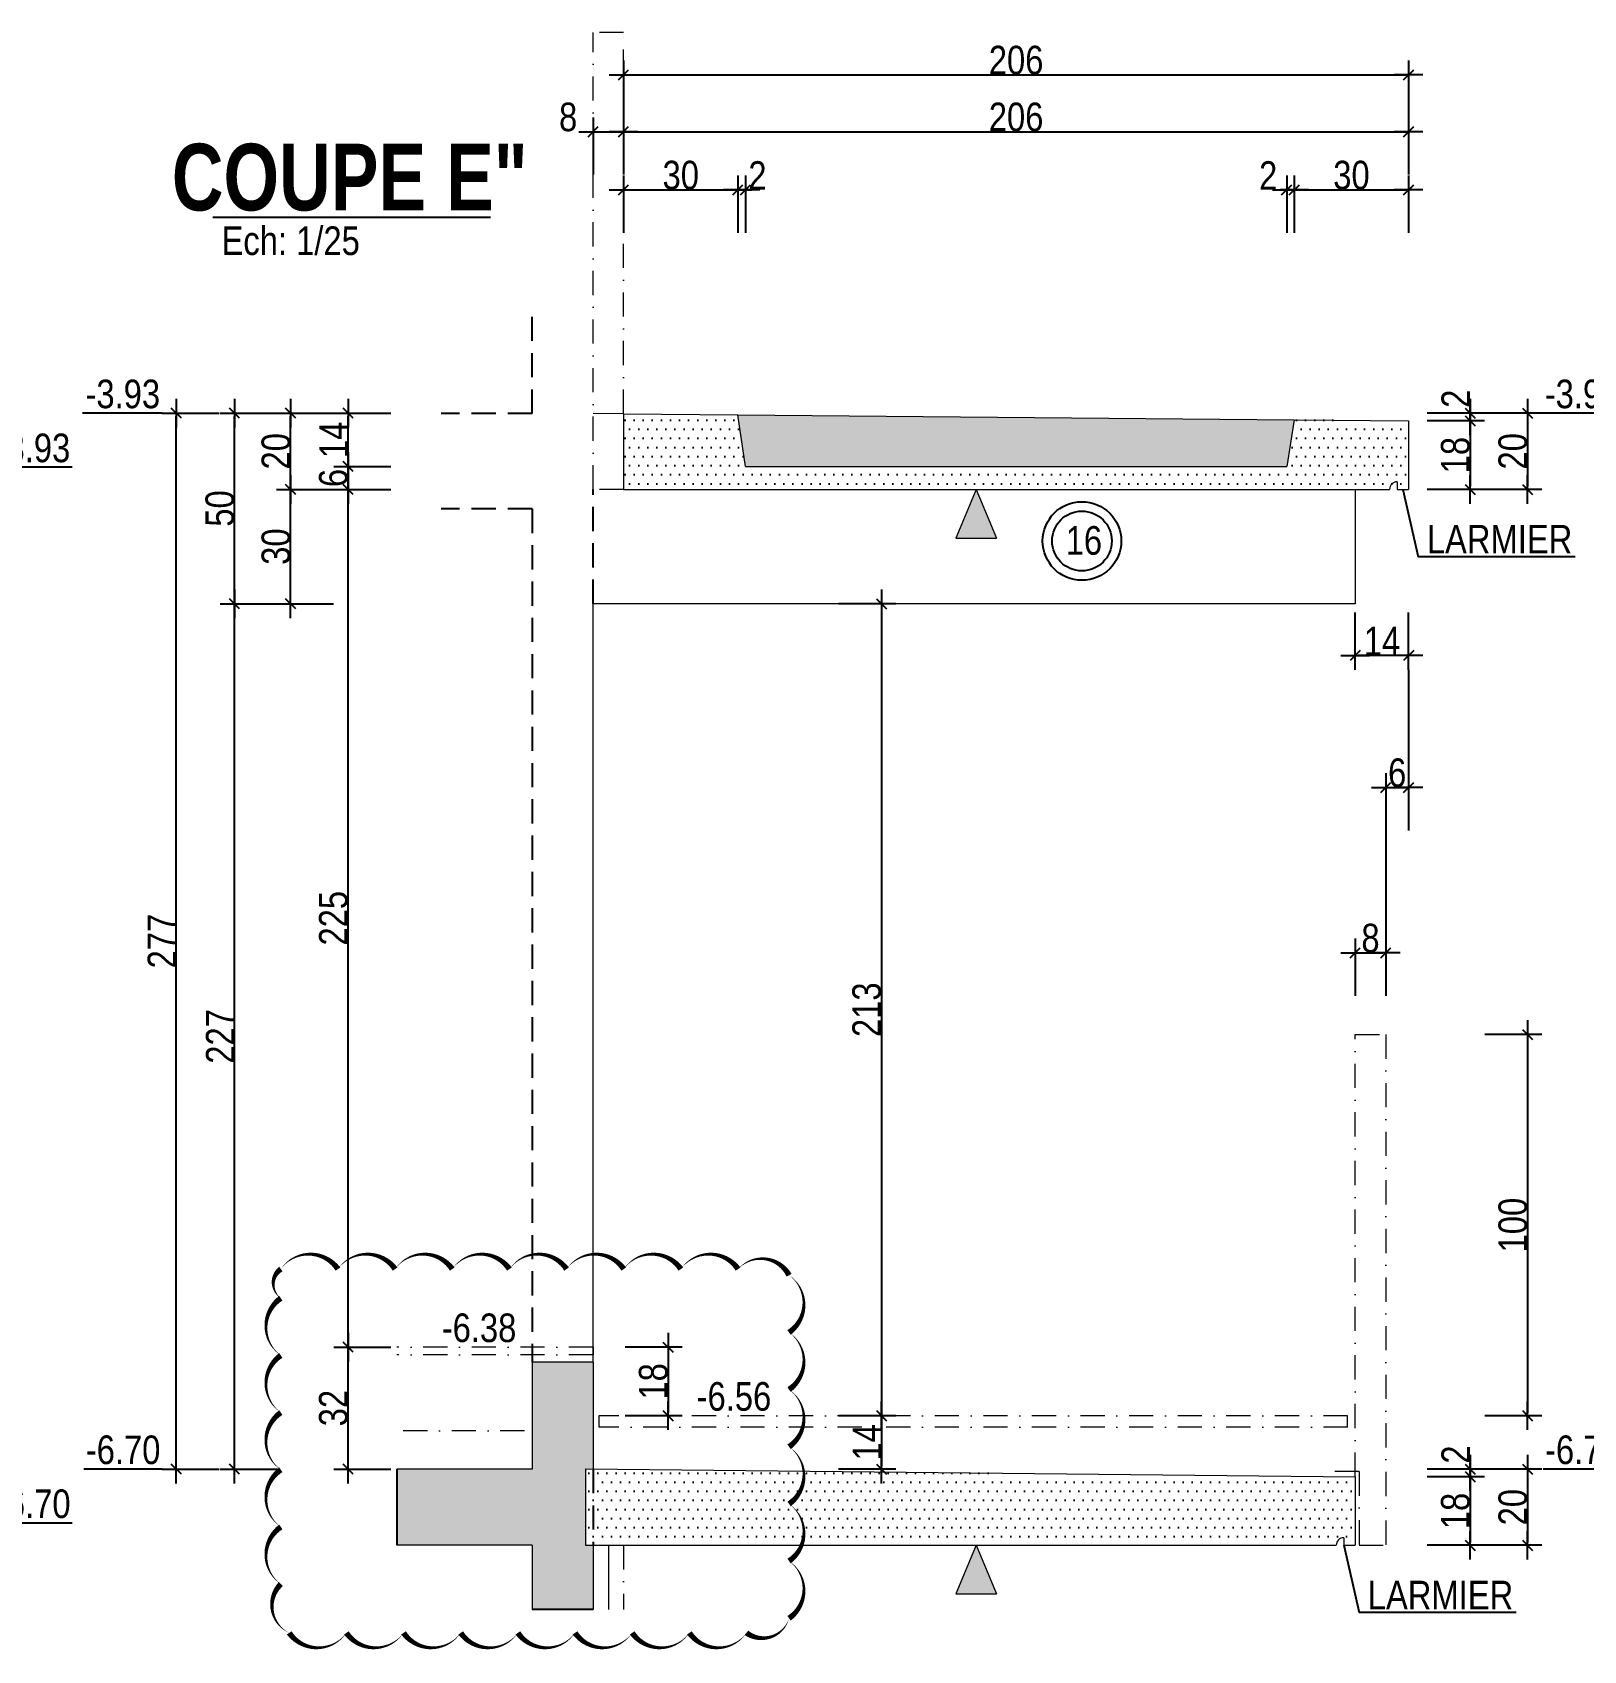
# Model space of a CAD drawing. Header units: millimetres. Extents: x 0 to 26138, y -32652 to 0.
# Drawn here: x 24436 to 25250, y -30249 to -29400 of the extents above; entities that cross this region are included whole.
import ezdxf
from ezdxf.enums import TextEntityAlignment as Align

# ---------------------------------------------------------------- set-up
doc = ezdxf.new("R2010")
doc.units = ezdxf.units.MM
doc.linetypes.add('CACHEX2', pattern=[19.05, 12.7, -6.35])
doc.linetypes.add('TIRETPTX2', pattern=[50.8, 25.4, -12.7, 0, -12.7])
for name, color, linetype in [('01_cote_gen', 4, 'Continuous'), ('01_linteaux', 2, 'Continuous'), ('01_murs_sup', 2, 'CACHEX2'), ('01_poch_BN', 9, 'Continuous'), ('01_poch_murs', 253, 'Continuous'), ('01_texte', 230, 'Continuous'), ('AA_COTES', 2, 'Continuous')]:
    doc.layers.add(name, color=color, linetype=linetype)
doc.layers.add('01_murs_coup', color=5, linetype='Continuous', lineweight=60)
doc.layers.add('01_tram_axes', color=2, linetype='TIRETPTX2', lineweight=9)
doc.styles.add('ARIAL NA', font='ARIALN.TTF')
doc.styles.add('impact', font='impact.ttf')
doc.styles.add('STYLE2', font='ARIALN.TTF')
doc.linetypes.add('ISOLATION', pattern='A,0.00254,-2.54,[134,ltypeshp.shx,S=2.54,R=0,X=-2.54,Y=0],-5.08,[134,ltypeshp.shx,S=2.54,R=180,X=2.54,Y=0],-2.54', length=10.16254)
doc.dimstyles.new('JB25', dxfattribs={"dimscale": 0.1, "dimtxt": 150, "dimasz": 15, "dimexe": 0.1, "dimexo": 0.1, "dimgap": 0.09, "dimtad": 1, "dimdec": 1, "dimlfac": 0.5, "dimdsep": 46, "dimtxsty": 'STYLE2', "dimblk1": 'BOND_G', "dimblk2": 'BOND_D', "dimsah": 1, "dimcen": 1.5, "dimdle": 0.01, "dimse1": 1, "dimse2": 1, "dimclrd": 4, "dimclre": 2, "dimclrt": 6, "dimazin": 2, "dimtfac": 2.333333, "dimtdec": 1, "dimtix": 1, "dimtmove": 2, "dimatfit": 3, "dimldrblk": 'BOND_G', "dimfxl": 1, "dimtolj": 1, "dimtzin": 0, "dimarcsym": 0})
pattern_1 = [(0, (86.7033, 0), (2.38125, 4.7625), [0, -4.7625])]

# ---------------------------------------------------------------- blocks, each defined once
blk = doc.blocks.new('BOND_G')
at = {"layer": 'AA_COTES', "color": 0}
for p, q in [((0, -5), (0, 15)), ((5, 0), (-5, 0)), ((1.77, 1.77), (-1.77, -1.77))]:
    blk.add_line(p, q, dxfattribs=at)
blk = doc.blocks.new('BOND_D')
at = {"layer": 'AA_COTES', "color": 0}
for p, q in [((5, 0), (-5, 0)), ((-1.77, -1.77), (1.77, 1.77)), ((0, 5), (0, -15))]:
    blk.add_line(p, q, dxfattribs=at)
blk = doc.blocks.new('*D3804')
at = {"layer": '01_cote_gen', "color": 4, "lineweight": -2, "transparency": 16777216}
blk.add_line((25190.42, -30159.55), (25190.42, -30192.55), dxfattribs=at)
at = {"layer": 'Defpoints', "color": 0, "transparency": 16777216}
for p in [(25075.34, -30158.05), (25075.34, -30194.05), (25190.42, -30194.05)]:
    blk.add_point(p, dxfattribs=at)
at = {"layer": '01_cote_gen', "color": 4, "lineweight": -2, "transparency": 16777216, "xscale": 1.5, "yscale": 1.5, "zscale": 1.5}
for name, p, rotation in [('BOND_G', (25190.42, -30158.05), 90), ('BOND_D', (25190.42, -30194.05), 270)]:
    blk.add_blockref(name, p, dxfattribs=dict(at, rotation=rotation))
at = {"layer": '01_cote_gen', "color": 6, "lineweight": 0, "transparency": 16777216, "insert": (25182.75, -30176.05), "char_height": 15, "attachment_point": 5, "rotation": 90, "style": 'STYLE2'}
blk.add_mtext('\\A1;18', dxfattribs=at)
blk = doc.blocks.new('*D3805')
at = {"layer": '01_cote_gen', "color": 4, "lineweight": -2, "transparency": 16777216}
blk.add_line((24747.66, -29422.55), (25156.66, -29422.55), dxfattribs=at)
at = {"layer": 'Defpoints', "color": 0, "transparency": 16777216}
for p in [(25158.16, -29422.55), (25158.16, -29434.18), (24746.16, -29497.43)]:
    blk.add_point(p, dxfattribs=at)
at = {"layer": '01_cote_gen', "color": 4, "lineweight": -2, "transparency": 16777216, "xscale": 1.5, "yscale": 1.5, "zscale": 1.5, "rotation": 180}
blk.add_blockref('BOND_G', (24746.16, -29422.55), dxfattribs=at)
at = {"layer": '01_cote_gen', "color": 4, "lineweight": -2, "transparency": 16777216, "xscale": 1.5, "yscale": 1.5, "zscale": 1.5}
blk.add_blockref('BOND_D', (25158.16, -29422.55), dxfattribs=at)
at = {"layer": '01_cote_gen', "color": 6, "lineweight": 0, "transparency": 16777216, "insert": (24952.16, -29414.88), "char_height": 15, "attachment_point": 5, "style": 'STYLE2'}
blk.add_mtext('\\A1;206', dxfattribs=at)
blk = doc.blocks.new('*D3806')
at = {"layer": '01_cote_gen', "color": 4, "lineweight": -2, "transparency": 16777216}
blk.add_line((25190.42, -30155.55), (25190.42, -30156.55), dxfattribs=at)
at = {"layer": 'Defpoints', "color": 0, "transparency": 16777216}
for p in [(24671.34, -30154.05), (25075.34, -30158.05), (25190.42, -30158.05)]:
    blk.add_point(p, dxfattribs=at)
at = {"layer": '01_cote_gen', "color": 4, "lineweight": -2, "transparency": 16777216, "xscale": 1.5, "yscale": 1.5, "zscale": 1.5}
for name, p, rotation in [('BOND_G', (25190.42, -30154.05), 90), ('BOND_D', (25190.42, -30158.05), 270)]:
    blk.add_blockref(name, p, dxfattribs=dict(at, rotation=rotation))
at = {"layer": '01_cote_gen', "color": 6, "lineweight": 0, "transparency": 16777216, "insert": (25182.88, -30146.44), "char_height": 15, "attachment_point": 5, "rotation": 90, "style": 'STYLE2'}
blk.add_mtext('\\A1;2', dxfattribs=at)
blk = doc.blocks.new('*D3807')
at = {"layer": '01_cote_gen', "color": 4, "lineweight": -2, "transparency": 16777216}
blk.add_line((25220.58, -30155.55), (25220.58, -30192.55), dxfattribs=at)
at = {"layer": 'Defpoints', "color": 0, "transparency": 16777216}
for p in [(25197.92, -30154.05), (25197.92, -30194.05), (25220.58, -30194.05)]:
    blk.add_point(p, dxfattribs=at)
at = {"layer": '01_cote_gen', "color": 4, "lineweight": -2, "transparency": 16777216, "xscale": 1.5, "yscale": 1.5, "zscale": 1.5}
for name, p, rotation in [('BOND_G', (25220.58, -30154.05), 90), ('BOND_D', (25220.58, -30194.05), 270)]:
    blk.add_blockref(name, p, dxfattribs=dict(at, rotation=rotation))
at = {"layer": '01_cote_gen', "color": 6, "lineweight": 0, "transparency": 16777216, "insert": (25212.91, -30174.05), "char_height": 15, "attachment_point": 5, "rotation": 90, "style": 'STYLE2'}
blk.add_mtext('\\A1;20', dxfattribs=at)
blk = doc.blocks.new('*D3808')
at = {"layer": '01_cote_gen', "color": 4, "lineweight": -2, "ltscale": 2, "transparency": 16777216}
blk.add_line((24747.66, -29452.36), (25156.66, -29452.36), dxfattribs=at)
at = {"layer": 'Defpoints', "color": 0, "ltscale": 2, "transparency": 16777216}
for p in [(25158.16, -29452.36), (25158.16, -29474.86), (24746.16, -29852.31)]:
    blk.add_point(p, dxfattribs=at)
at = {"layer": '01_cote_gen', "color": 4, "lineweight": -2, "ltscale": 2, "transparency": 16777216, "xscale": 1.5, "yscale": 1.5, "zscale": 1.5, "rotation": 180}
blk.add_blockref('BOND_G', (24746.16, -29452.36), dxfattribs=at)
at = {"layer": '01_cote_gen', "color": 4, "lineweight": -2, "ltscale": 2, "transparency": 16777216, "xscale": 1.5, "yscale": 1.5, "zscale": 1.5}
blk.add_blockref('BOND_D', (25158.16, -29452.36), dxfattribs=at)
at = {"layer": '01_cote_gen', "color": 6, "lineweight": 0, "ltscale": 2, "transparency": 16777216, "insert": (24952.16, -29444.7), "char_height": 15, "attachment_point": 5, "style": 'STYLE2'}
blk.add_mtext('\\A1;206', dxfattribs=at)
blk = doc.blocks.new('*D3809')
at = {"layer": '01_cote_gen', "color": 4, "lineweight": -2, "ltscale": 2, "transparency": 16777216}
blk.add_line((24731.66, -29452.36), (24744.66, -29452.36), dxfattribs=at)
at = {"layer": 'Defpoints', "color": 0, "ltscale": 2, "transparency": 16777216}
for p in [(24730.16, -29445.05), (24746.16, -29452.36), (24746.16, -29459.86)]:
    blk.add_point(p, dxfattribs=at)
at = {"layer": '01_cote_gen', "color": 4, "lineweight": -2, "ltscale": 2, "transparency": 16777216, "xscale": 1.5, "yscale": 1.5, "zscale": 1.5, "rotation": 180}
blk.add_blockref('BOND_G', (24730.16, -29452.36), dxfattribs=at)
at = {"layer": '01_cote_gen', "color": 4, "lineweight": -2, "ltscale": 2, "transparency": 16777216, "xscale": 1.5, "yscale": 1.5, "zscale": 1.5}
blk.add_blockref('BOND_D', (24746.16, -29452.36), dxfattribs=at)
at = {"layer": '01_cote_gen', "color": 6, "lineweight": 0, "ltscale": 2, "transparency": 16777216, "insert": (24717.05, -29444.7), "char_height": 15, "attachment_point": 5, "style": 'STYLE2'}
blk.add_mtext('\\A1;8', dxfattribs=at)
blk = doc.blocks.new('*D3810')
at = {"layer": '01_cote_gen', "color": 4, "lineweight": -2, "ltscale": 2, "transparency": 16777216}
blk.add_line((24747.66, -29482.89), (24804.66, -29482.89), dxfattribs=at)
at = {"layer": 'Defpoints', "color": 0, "ltscale": 2, "transparency": 16777216}
for p in [(24806.16, -29482.89), (24746.16, -29505.39), (24806.16, -29505.39)]:
    blk.add_point(p, dxfattribs=at)
at = {"layer": '01_cote_gen', "color": 4, "lineweight": -2, "ltscale": 2, "transparency": 16777216, "xscale": 1.5, "yscale": 1.5, "zscale": 1.5, "rotation": 180}
blk.add_blockref('BOND_G', (24746.16, -29482.89), dxfattribs=at)
at = {"layer": '01_cote_gen', "color": 4, "lineweight": -2, "ltscale": 2, "transparency": 16777216, "xscale": 1.5, "yscale": 1.5, "zscale": 1.5}
blk.add_blockref('BOND_D', (24806.16, -29482.89), dxfattribs=at)
at = {"layer": '01_cote_gen', "color": 6, "lineweight": 0, "ltscale": 2, "transparency": 16777216, "insert": (24776.16, -29475.22), "char_height": 15, "attachment_point": 5, "style": 'STYLE2'}
blk.add_mtext('\\A1;30', dxfattribs=at)
blk = doc.blocks.new('*D3811')
at = {"layer": '01_cote_gen', "color": 4, "lineweight": -2, "ltscale": 2, "transparency": 16777216}
blk.add_line((24807.66, -29482.89), (24808.66, -29482.89), dxfattribs=at)
at = {"layer": 'Defpoints', "color": 0, "ltscale": 2, "transparency": 16777216}
for p in [(24810.16, -29482.89), (24806.16, -29505.39), (24810.16, -29505.39)]:
    blk.add_point(p, dxfattribs=at)
at = {"layer": '01_cote_gen', "color": 4, "lineweight": -2, "ltscale": 2, "transparency": 16777216, "xscale": 1.5, "yscale": 1.5, "zscale": 1.5, "rotation": 180}
blk.add_blockref('BOND_G', (24806.16, -29482.89), dxfattribs=at)
at = {"layer": '01_cote_gen', "color": 4, "lineweight": -2, "ltscale": 2, "transparency": 16777216, "xscale": 1.5, "yscale": 1.5, "zscale": 1.5}
blk.add_blockref('BOND_D', (24810.16, -29482.89), dxfattribs=at)
at = {"layer": '01_cote_gen', "color": 6, "lineweight": 0, "ltscale": 2, "transparency": 16777216, "insert": (24816.4, -29475.35), "char_height": 15, "attachment_point": 5, "style": 'STYLE2'}
blk.add_mtext('\\A1;2', dxfattribs=at)
blk = doc.blocks.new('*D3812')
at = {"layer": '01_cote_gen', "color": 4, "lineweight": -2, "ltscale": 2, "transparency": 16777216}
blk.add_line((25095.66, -29482.89), (25096.66, -29482.89), dxfattribs=at)
at = {"layer": 'Defpoints', "color": 0, "ltscale": 2, "transparency": 16777216}
for p in [(25098.16, -29482.89), (25098.16, -29505.02), (25094.16, -29529.61)]:
    blk.add_point(p, dxfattribs=at)
at = {"layer": '01_cote_gen', "color": 4, "lineweight": -2, "ltscale": 2, "transparency": 16777216, "xscale": 1.5, "yscale": 1.5, "zscale": 1.5, "rotation": 180}
blk.add_blockref('BOND_G', (25094.16, -29482.89), dxfattribs=at)
at = {"layer": '01_cote_gen', "color": 4, "lineweight": -2, "ltscale": 2, "transparency": 16777216, "xscale": 1.5, "yscale": 1.5, "zscale": 1.5}
blk.add_blockref('BOND_D', (25098.16, -29482.89), dxfattribs=at)
at = {"layer": '01_cote_gen', "color": 6, "lineweight": 0, "ltscale": 2, "transparency": 16777216, "insert": (25084.44, -29475.35), "char_height": 15, "attachment_point": 5, "style": 'STYLE2'}
blk.add_mtext('\\A1;2', dxfattribs=at)
blk = doc.blocks.new('*D3813')
at = {"layer": '01_cote_gen', "color": 4, "lineweight": -2, "ltscale": 2, "transparency": 16777216}
blk.add_line((25099.66, -29482.89), (25156.66, -29482.89), dxfattribs=at)
at = {"layer": 'Defpoints', "color": 0, "ltscale": 2, "transparency": 16777216}
for p in [(25158.16, -29482.89), (25098.16, -29490.39), (25158.16, -29505.61)]:
    blk.add_point(p, dxfattribs=at)
at = {"layer": '01_cote_gen', "color": 4, "lineweight": -2, "ltscale": 2, "transparency": 16777216, "xscale": 1.5, "yscale": 1.5, "zscale": 1.5, "rotation": 180}
blk.add_blockref('BOND_G', (25098.16, -29482.89), dxfattribs=at)
at = {"layer": '01_cote_gen', "color": 4, "lineweight": -2, "ltscale": 2, "transparency": 16777216, "xscale": 1.5, "yscale": 1.5, "zscale": 1.5}
blk.add_blockref('BOND_D', (25158.16, -29482.89), dxfattribs=at)
at = {"layer": '01_cote_gen', "color": 6, "lineweight": 0, "ltscale": 2, "transparency": 16777216, "insert": (25128.16, -29475.22), "char_height": 15, "attachment_point": 5, "style": 'STYLE2'}
blk.add_mtext('\\A1;30', dxfattribs=at)
blk = doc.blocks.new('*D3814')
at = {"layer": '01_cote_gen', "color": 4, "lineweight": -2, "ltscale": 2, "transparency": 16777216}
blk.add_line((24571.42, -29698.55), (24571.42, -29641.55), dxfattribs=at)
at = {"layer": 'Defpoints', "color": 0, "ltscale": 2, "transparency": 16777216}
for p in [(24571.42, -29640.05), (24609.62, -29640.05), (24615.3, -29700.05)]:
    blk.add_point(p, dxfattribs=at)
at = {"layer": '01_cote_gen', "color": 4, "lineweight": -2, "ltscale": 2, "transparency": 16777216, "xscale": 1.5, "yscale": 1.5, "zscale": 1.5}
for name, p, rotation in [('BOND_D', (24571.42, -29640.05), 90), ('BOND_G', (24571.42, -29700.05), 270)]:
    blk.add_blockref(name, p, dxfattribs=dict(at, rotation=rotation))
at = {"layer": '01_cote_gen', "color": 6, "lineweight": 0, "ltscale": 2, "transparency": 16777216, "insert": (24563.75, -29670.05), "char_height": 15, "attachment_point": 5, "rotation": 90, "style": 'STYLE2'}
blk.add_mtext('\\A1;30', dxfattribs=at)
blk = doc.blocks.new('*D3815')
at = {"layer": '01_cote_gen', "color": 4, "lineweight": -2, "ltscale": 2, "transparency": 16777216}
blk.add_line((24571.42, -29638.55), (24571.42, -29601.55), dxfattribs=at)
at = {"layer": 'Defpoints', "color": 0, "ltscale": 2, "transparency": 16777216}
for p in [(24571.42, -29600.05), (24604.46, -29600.05), (24604.46, -29640.05)]:
    blk.add_point(p, dxfattribs=at)
at = {"layer": '01_cote_gen', "color": 4, "lineweight": -2, "ltscale": 2, "transparency": 16777216, "xscale": 1.5, "yscale": 1.5, "zscale": 1.5}
for name, p, rotation in [('BOND_D', (24571.42, -29600.05), 90), ('BOND_G', (24571.42, -29640.05), 270)]:
    blk.add_blockref(name, p, dxfattribs=dict(at, rotation=rotation))
at = {"layer": '01_cote_gen', "color": 6, "lineweight": 0, "ltscale": 2, "transparency": 16777216, "insert": (24563.75, -29620.05), "char_height": 15, "attachment_point": 5, "rotation": 90, "style": 'STYLE2'}
blk.add_mtext('\\A1;20', dxfattribs=at)
blk = doc.blocks.new('*D3816')
at = {"layer": '01_cote_gen', "color": 4, "lineweight": -2, "ltscale": 2, "transparency": 16777216}
blk.add_line((24541.99, -29698.55), (24541.99, -29601.55), dxfattribs=at)
at = {"layer": 'Defpoints', "color": 0, "ltscale": 2, "transparency": 16777216}
for p in [(24541.99, -29600.05), (24593.92, -29600.05), (24593.92, -29700.05)]:
    blk.add_point(p, dxfattribs=at)
at = {"layer": '01_cote_gen', "color": 4, "lineweight": -2, "ltscale": 2, "transparency": 16777216, "xscale": 1.5, "yscale": 1.5, "zscale": 1.5}
for name, p, rotation in [('BOND_D', (24541.99, -29600.05), 90), ('BOND_G', (24541.99, -29700.05), 270)]:
    blk.add_blockref(name, p, dxfattribs=dict(at, rotation=rotation))
at = {"layer": '01_cote_gen', "color": 6, "lineweight": 0, "ltscale": 2, "transparency": 16777216, "insert": (24534.32, -29650.05), "char_height": 15, "attachment_point": 5, "rotation": 90, "style": 'STYLE2'}
blk.add_mtext('\\A1;50', dxfattribs=at)
blk = doc.blocks.new('*D3794')
at = {"layer": '01_cote_gen', "color": 4, "lineweight": -2, "ltscale": 2, "transparency": 16777216}
blk.add_line((24601.56, -29638.55), (24601.56, -29629.55), dxfattribs=at)
at = {"layer": 'Defpoints', "color": 0, "ltscale": 2, "transparency": 16777216}
for p in [(24601.56, -29628.05), (24829.34, -29628.05), (24829.34, -29640.05)]:
    blk.add_point(p, dxfattribs=at)
at = {"layer": '01_cote_gen', "color": 4, "lineweight": -2, "ltscale": 2, "transparency": 16777216, "xscale": 1.5, "yscale": 1.5, "zscale": 1.5}
for name, p, rotation in [('BOND_D', (24601.56, -29628.05), 90), ('BOND_G', (24601.56, -29640.05), 270)]:
    blk.add_blockref(name, p, dxfattribs=dict(at, rotation=rotation))
at = {"layer": '01_cote_gen', "color": 6, "lineweight": 0, "ltscale": 2, "transparency": 16777216, "insert": (24593.89, -29634.05), "char_height": 15, "attachment_point": 5, "rotation": 90, "style": 'STYLE2'}
blk.add_mtext('\\A1;6', dxfattribs=at)
blk = doc.blocks.new('*D3795')
at = {"layer": '01_cote_gen', "color": 4, "lineweight": -2, "ltscale": 2, "transparency": 16777216}
blk.add_line((24601.56, -29626.55), (24601.56, -29601.55), dxfattribs=at)
at = {"layer": 'Defpoints', "color": 0, "ltscale": 2, "transparency": 16777216}
for p in [(24593.92, -29600.05), (24601.56, -29600.05), (24624.06, -29628.05)]:
    blk.add_point(p, dxfattribs=at)
at = {"layer": '01_cote_gen', "color": 4, "lineweight": -2, "ltscale": 2, "transparency": 16777216, "xscale": 1.5, "yscale": 1.5, "zscale": 1.5}
for name, p, rotation in [('BOND_D', (24601.56, -29600.05), 90), ('BOND_G', (24601.56, -29628.05), 270)]:
    blk.add_blockref(name, p, dxfattribs=dict(at, rotation=rotation))
at = {"layer": '01_cote_gen', "color": 6, "lineweight": 0, "ltscale": 2, "transparency": 16777216, "insert": (24594.02, -29614.05), "char_height": 15, "attachment_point": 5, "rotation": 90, "style": 'STYLE2'}
blk.add_mtext('\\A1;14', dxfattribs=at)
blk = doc.blocks.new('*D3796')
at = {"layer": '01_cote_gen', "color": 4, "lineweight": -2, "ltscale": 2, "transparency": 16777216}
blk.add_line((25131.66, -29883.19), (25144.66, -29883.19), dxfattribs=at)
at = {"layer": 'Defpoints', "color": 0, "ltscale": 2, "transparency": 16777216}
for p in [(25146.16, -29883.19), (25130.16, -29957.46), (25146.16, -29957.46)]:
    blk.add_point(p, dxfattribs=at)
at = {"layer": '01_cote_gen', "color": 4, "lineweight": -2, "ltscale": 2, "transparency": 16777216, "xscale": 1.5, "yscale": 1.5, "zscale": 1.5, "rotation": 180}
blk.add_blockref('BOND_G', (25130.16, -29883.19), dxfattribs=at)
at = {"layer": '01_cote_gen', "color": 4, "lineweight": -2, "ltscale": 2, "transparency": 16777216, "xscale": 1.5, "yscale": 1.5, "zscale": 1.5}
blk.add_blockref('BOND_D', (25146.16, -29883.19), dxfattribs=at)
at = {"layer": '01_cote_gen', "color": 6, "lineweight": 0, "ltscale": 2, "transparency": 16777216, "insert": (25138.16, -29875.53), "char_height": 15, "attachment_point": 5, "style": 'STYLE2'}
blk.add_mtext('\\A1;8', dxfattribs=at)
blk = doc.blocks.new('*D3817')
at = {"layer": '01_cote_gen', "color": 4, "lineweight": -2, "ltscale": 2, "transparency": 16777216}
blk.add_line((25156.66, -29727.17), (25131.66, -29727.17), dxfattribs=at)
at = {"layer": 'Defpoints', "color": 0, "ltscale": 2, "transparency": 16777216}
for p in [(25158.16, -29640.05), (25130.16, -29670.05), (25130.16, -29727.17)]:
    blk.add_point(p, dxfattribs=at)
at = {"layer": '01_cote_gen', "color": 4, "lineweight": -2, "ltscale": 2, "transparency": 16777216, "xscale": 1.5, "yscale": 1.5, "zscale": 1.5, "rotation": 180}
blk.add_blockref('BOND_D', (25130.16, -29727.17), dxfattribs=at)
at = {"layer": '01_cote_gen', "color": 4, "lineweight": -2, "ltscale": 2, "transparency": 16777216, "xscale": 1.5, "yscale": 1.5, "zscale": 1.5}
blk.add_blockref('BOND_G', (25158.16, -29727.17), dxfattribs=at)
at = {"layer": '01_cote_gen', "color": 6, "lineweight": 0, "ltscale": 2, "transparency": 16777216, "insert": (25144.16, -29719.63), "char_height": 15, "attachment_point": 5, "style": 'STYLE2'}
blk.add_mtext('\\A1;14', dxfattribs=at)
blk = doc.blocks.new('*D3797')
at = {"layer": '01_cote_gen', "color": 4, "lineweight": -2, "ltscale": 2, "transparency": 16777216}
blk.add_line((25220.58, -29927.55), (25220.58, -30124.55), dxfattribs=at)
at = {"layer": 'Defpoints', "color": 0, "ltscale": 2, "transparency": 16777216}
for p in [(25107.34, -29926.05), (25087.34, -30126.05), (25220.58, -30126.05)]:
    blk.add_point(p, dxfattribs=at)
at = {"layer": '01_cote_gen', "color": 4, "lineweight": -2, "ltscale": 2, "transparency": 16777216, "xscale": 1.5, "yscale": 1.5, "zscale": 1.5}
for name, p, rotation in [('BOND_G', (25220.58, -29926.05), 90), ('BOND_D', (25220.58, -30126.05), 270)]:
    blk.add_blockref(name, p, dxfattribs=dict(at, rotation=rotation))
at = {"layer": '01_cote_gen', "color": 6, "lineweight": 0, "ltscale": 2, "transparency": 16777216, "insert": (25212.91, -30026.05), "char_height": 15, "attachment_point": 5, "rotation": 90, "style": 'STYLE2'}
blk.add_mtext('\\A1;100', dxfattribs=at)
blk = doc.blocks.new('*D3798')
at = {"layer": '01_cote_gen', "color": 4, "lineweight": -2, "ltscale": 2, "transparency": 16777216}
blk.add_line((25147.66, -29796.45), (25156.66, -29796.45), dxfattribs=at)
at = {"layer": 'Defpoints', "color": 0, "ltscale": 2, "transparency": 16777216}
for p in [(25158.16, -29734.67), (25158.16, -29796.45), (25146.16, -29875.69)]:
    blk.add_point(p, dxfattribs=at)
at = {"layer": '01_cote_gen', "color": 4, "lineweight": -2, "ltscale": 2, "transparency": 16777216, "xscale": 1.5, "yscale": 1.5, "zscale": 1.5, "rotation": 180}
blk.add_blockref('BOND_G', (25146.16, -29796.45), dxfattribs=at)
at = {"layer": '01_cote_gen', "color": 4, "lineweight": -2, "ltscale": 2, "transparency": 16777216, "xscale": 1.5, "yscale": 1.5, "zscale": 1.5}
blk.add_blockref('BOND_D', (25158.16, -29796.45), dxfattribs=at)
at = {"layer": '01_cote_gen', "color": 6, "lineweight": 0, "ltscale": 2, "transparency": 16777216, "insert": (25152.16, -29788.78), "char_height": 15, "attachment_point": 5, "style": 'STYLE2'}
blk.add_mtext('\\A1;6', dxfattribs=at)
blk = doc.blocks.new('*D3799')
at = {"layer": '01_cote_gen', "color": 4, "lineweight": -2, "transparency": 16777216}
blk.add_line((25190.42, -29605.55), (25190.42, -29638.55), dxfattribs=at)
at = {"layer": 'Defpoints', "color": 0, "transparency": 16777216}
for p in [(25075.34, -29604.05), (25075.34, -29640.05), (25190.42, -29640.05)]:
    blk.add_point(p, dxfattribs=at)
at = {"layer": '01_cote_gen', "color": 4, "lineweight": -2, "transparency": 16777216, "xscale": 1.5, "yscale": 1.5, "zscale": 1.5}
for name, p, rotation in [('BOND_G', (25190.42, -29604.05), 90), ('BOND_D', (25190.42, -29640.05), 270)]:
    blk.add_blockref(name, p, dxfattribs=dict(at, rotation=rotation))
at = {"layer": '01_cote_gen', "color": 6, "lineweight": 0, "transparency": 16777216, "insert": (25182.75, -29622.05), "char_height": 15, "attachment_point": 5, "rotation": 90, "style": 'STYLE2'}
blk.add_mtext('\\A1;18', dxfattribs=at)
blk = doc.blocks.new('*D3800')
at = {"layer": '01_cote_gen', "color": 4, "lineweight": -2, "transparency": 16777216}
blk.add_line((25190.42, -29601.55), (25190.42, -29602.55), dxfattribs=at)
at = {"layer": 'Defpoints', "color": 0, "transparency": 16777216}
for p in [(24671.34, -29600.05), (25075.34, -29604.05), (25190.42, -29604.05)]:
    blk.add_point(p, dxfattribs=at)
at = {"layer": '01_cote_gen', "color": 4, "lineweight": -2, "transparency": 16777216, "xscale": 1.5, "yscale": 1.5, "zscale": 1.5}
for name, p, rotation in [('BOND_G', (25190.42, -29600.05), 90), ('BOND_D', (25190.42, -29604.05), 270)]:
    blk.add_blockref(name, p, dxfattribs=dict(at, rotation=rotation))
at = {"layer": '01_cote_gen', "color": 6, "lineweight": 0, "transparency": 16777216, "insert": (25182.88, -29592.45), "char_height": 15, "attachment_point": 5, "rotation": 90, "style": 'STYLE2'}
blk.add_mtext('\\A1;2', dxfattribs=at)
blk = doc.blocks.new('*D3801')
at = {"layer": '01_cote_gen', "color": 4, "lineweight": -2, "transparency": 16777216}
blk.add_line((25220.58, -29601.55), (25220.58, -29638.55), dxfattribs=at)
at = {"layer": 'Defpoints', "color": 0, "transparency": 16777216}
for p in [(25197.92, -29600.05), (25197.92, -29640.05), (25220.58, -29640.05)]:
    blk.add_point(p, dxfattribs=at)
at = {"layer": '01_cote_gen', "color": 4, "lineweight": -2, "transparency": 16777216, "xscale": 1.5, "yscale": 1.5, "zscale": 1.5}
for name, p, rotation in [('BOND_G', (25220.58, -29600.05), 90), ('BOND_D', (25220.58, -29640.05), 270)]:
    blk.add_blockref(name, p, dxfattribs=dict(at, rotation=rotation))
at = {"layer": '01_cote_gen', "color": 6, "lineweight": 0, "transparency": 16777216, "insert": (25212.91, -29620.05), "char_height": 15, "attachment_point": 5, "rotation": 90, "style": 'STYLE2'}
blk.add_mtext('\\A1;20', dxfattribs=at)
blk = doc.blocks.new('*D3818')
at = {"layer": '01_cote_gen', "color": 4, "lineweight": -2, "ltscale": 2, "transparency": 16777216}
blk.add_line((24541.99, -30152.55), (24541.99, -29701.55), dxfattribs=at)
at = {"layer": 'Defpoints', "color": 0, "ltscale": 2, "transparency": 16777216}
for p in [(24541.99, -29700.05), (24593.92, -29700.05), (24644.99, -30154.05)]:
    blk.add_point(p, dxfattribs=at)
at = {"layer": '01_cote_gen', "color": 4, "lineweight": -2, "ltscale": 2, "transparency": 16777216, "xscale": 1.5, "yscale": 1.5, "zscale": 1.5}
for name, p, rotation in [('BOND_D', (24541.99, -29700.05), 90), ('BOND_G', (24541.99, -30154.05), 270)]:
    blk.add_blockref(name, p, dxfattribs=dict(at, rotation=rotation))
at = {"layer": '01_cote_gen', "color": 6, "lineweight": 0, "ltscale": 2, "transparency": 16777216, "insert": (24534.45, -29927.05), "char_height": 15, "attachment_point": 5, "rotation": 90, "style": 'STYLE2'}
blk.add_mtext('\\A1;227', dxfattribs=at)
blk = doc.blocks.new('*D3802')
at = {"layer": '01_cote_gen', "color": 4, "lineweight": -2, "ltscale": 2, "transparency": 16777216}
blk.add_line((24511.4, -30152.55), (24511.4, -29601.55), dxfattribs=at)
at = {"layer": 'Defpoints', "color": 0, "ltscale": 2, "transparency": 16777216}
for p in [(24511.4, -29600.05), (24534.49, -29600.05), (24534.49, -30154.05)]:
    blk.add_point(p, dxfattribs=at)
at = {"layer": '01_cote_gen', "color": 4, "lineweight": -2, "ltscale": 2, "transparency": 16777216, "xscale": 1.5, "yscale": 1.5, "zscale": 1.5}
for name, p, rotation in [('BOND_D', (24511.4, -29600.05), 90), ('BOND_G', (24511.4, -30154.05), 270)]:
    blk.add_blockref(name, p, dxfattribs=dict(at, rotation=rotation))
at = {"layer": '01_cote_gen', "color": 6, "lineweight": 0, "ltscale": 2, "transparency": 16777216, "insert": (24503.86, -29877.05), "char_height": 15, "attachment_point": 5, "rotation": 90, "style": 'STYLE2'}
blk.add_mtext('\\A1;277', dxfattribs=at)
blk = doc.blocks.new('*D3819')
at = {"layer": '01_cote_gen', "color": 4, "lineweight": -2, "ltscale": 2, "transparency": 16777216}
blk.add_line((24881.48, -29701.55), (24881.48, -30124.55), dxfattribs=at)
at = {"layer": 'Defpoints', "color": 0, "ltscale": 2, "transparency": 16777216}
for p in [(24875.09, -29700.05), (24733.22, -30126.05), (24881.48, -30126.05)]:
    blk.add_point(p, dxfattribs=at)
at = {"layer": '01_cote_gen', "color": 4, "lineweight": -2, "ltscale": 2, "transparency": 16777216, "xscale": 1.5, "yscale": 1.5, "zscale": 1.5}
for name, p, rotation in [('BOND_G', (24881.48, -29700.05), 90), ('BOND_D', (24881.48, -30126.05), 270)]:
    blk.add_blockref(name, p, dxfattribs=dict(at, rotation=rotation))
at = {"layer": '01_cote_gen', "color": 6, "lineweight": 0, "ltscale": 2, "transparency": 16777216, "insert": (24873.81, -29913.05), "char_height": 15, "attachment_point": 5, "rotation": 90, "style": 'STYLE2'}
blk.add_mtext('\\A1;213', dxfattribs=at)
blk = doc.blocks.new('*D3820')
at = {"layer": '01_cote_gen', "color": 4, "lineweight": -2, "ltscale": 2, "transparency": 16777216}
blk.add_line((24881.48, -30127.55), (24881.48, -30152.55), dxfattribs=at)
at = {"layer": 'Defpoints', "color": 0, "ltscale": 2, "transparency": 16777216}
for p in [(24733.22, -30126.05), (24662.68, -30154.05), (24881.48, -30154.05)]:
    blk.add_point(p, dxfattribs=at)
at = {"layer": '01_cote_gen', "color": 4, "lineweight": -2, "ltscale": 2, "transparency": 16777216, "xscale": 1.5, "yscale": 1.5, "zscale": 1.5}
for name, p, rotation in [('BOND_G', (24881.48, -30126.05), 90), ('BOND_D', (24881.48, -30154.05), 270)]:
    blk.add_blockref(name, p, dxfattribs=dict(at, rotation=rotation))
at = {"layer": '01_cote_gen', "color": 6, "lineweight": 0, "ltscale": 2, "transparency": 16777216, "insert": (24873.94, -30140.05), "char_height": 15, "attachment_point": 5, "rotation": 90, "style": 'STYLE2'}
blk.add_mtext('\\A1;14', dxfattribs=at)
blk = doc.blocks.new('*D3803')
at = {"layer": '01_cote_gen', "color": 4, "lineweight": -2, "ltscale": 2, "transparency": 16777216}
blk.add_line((24601.56, -30152.55), (24601.56, -30091.55), dxfattribs=at)
at = {"layer": 'Defpoints', "color": 0, "ltscale": 2, "transparency": 16777216}
for p in [(24601.56, -30090.05), (24657.34, -30090.05), (24657.34, -30154.05)]:
    blk.add_point(p, dxfattribs=at)
at = {"layer": '01_cote_gen', "color": 4, "lineweight": -2, "ltscale": 2, "transparency": 16777216, "xscale": 1.5, "yscale": 1.5, "zscale": 1.5}
for name, p, rotation in [('BOND_D', (24601.56, -30090.05), 90), ('BOND_G', (24601.56, -30154.05), 270)]:
    blk.add_blockref(name, p, dxfattribs=dict(at, rotation=rotation))
at = {"layer": '01_cote_gen', "color": 6, "lineweight": 0, "ltscale": 2, "transparency": 16777216, "insert": (24593.89, -30122.05), "char_height": 15, "attachment_point": 5, "rotation": 90, "style": 'STYLE2'}
blk.add_mtext('\\A1;32', dxfattribs=at)
blk = doc.blocks.new('*D3821')
at = {"layer": '01_cote_gen', "color": 4, "lineweight": -2, "ltscale": 2, "transparency": 16777216}
blk.add_line((24601.56, -30088.55), (24601.56, -29641.55), dxfattribs=at)
at = {"layer": 'Defpoints', "color": 0, "ltscale": 2, "transparency": 16777216}
for p in [(24601.56, -29640.05), (24757.09, -29640.05), (24624.06, -30090.05)]:
    blk.add_point(p, dxfattribs=at)
at = {"layer": '01_cote_gen', "color": 4, "lineweight": -2, "ltscale": 2, "transparency": 16777216, "xscale": 1.5, "yscale": 1.5, "zscale": 1.5}
for name, p, rotation in [('BOND_D', (24601.56, -29640.05), 90), ('BOND_G', (24601.56, -30090.05), 270)]:
    blk.add_blockref(name, p, dxfattribs=dict(at, rotation=rotation))
at = {"layer": '01_cote_gen', "color": 6, "lineweight": 0, "ltscale": 2, "transparency": 16777216, "insert": (24593.89, -29865.05), "char_height": 15, "attachment_point": 5, "rotation": 90, "style": 'STYLE2'}
blk.add_mtext('\\A1;225', dxfattribs=at)
blk = doc.blocks.new('*D3822')
at = {"layer": '01_cote_gen', "color": 4, "lineweight": -2, "ltscale": 2, "transparency": 16777216}
blk.add_line((24769.46, -30091.55), (24769.46, -30124.55), dxfattribs=at)
at = {"layer": 'Defpoints', "color": 0, "ltscale": 2, "transparency": 16777216}
for p in [(24730.16, -30090.05), (24743.09, -30126.05), (24769.46, -30126.05)]:
    blk.add_point(p, dxfattribs=at)
at = {"layer": '01_cote_gen', "color": 4, "lineweight": -2, "ltscale": 2, "transparency": 16777216, "xscale": 1.5, "yscale": 1.5, "zscale": 1.5}
for name, p, rotation in [('BOND_G', (24769.46, -30090.05), 90), ('BOND_D', (24769.46, -30126.05), 270)]:
    blk.add_blockref(name, p, dxfattribs=dict(at, rotation=rotation))
at = {"layer": '01_cote_gen', "color": 6, "lineweight": 0, "ltscale": 2, "transparency": 16777216, "insert": (24761.79, -30108.05), "char_height": 15, "attachment_point": 5, "rotation": 90, "style": 'STYLE2'}
blk.add_mtext('\\A1;18', dxfattribs=at)

msp = doc.modelspace()

# ---------------------------------------------------------------- hatches: boundary and pattern name
at = {"layer": '01_poch_BN', "ltscale": 0.1}
h = msp.add_hatch(color=256, dxfattribs=at)
h.dxf.hatch_style = 1
h.paths.add_polyline_path([(25098.16, -29603.46), (24806.16, -29600.84), (24810.16, -29628.05), (25094.16, -29628.05)])
h = msp.add_hatch(color=256, dxfattribs=at)
h.dxf.hatch_style = 1
h.paths.add_polyline_path([(24726.16, -30154.01), (24730.16, -30154.05), (24730.16, -30098.05), (24698.16, -30098.05), (24698.16, -30154.05), (24627.2, -30154.05), (24627.2, -30194.05), (24698.16, -30194.05), (24698.16, -30227.75), (24730.16, -30227.75), (24730.16, -30194.05), (24726.16, -30194.05)])
at = {"layer": '01_poch_murs', "ltscale": 0.1}
h = msp.add_hatch(dxfattribs=at)
h.set_pattern_fill('DOTS', color=256, scale=3)
h.set_pattern_definition(pattern_1)
h.paths.add_polyline_path([(24806.16, -29600.84), (24746.16, -29600.37), (24746.16, -29640.05), (25148.16, -29640.05, -0.414214), (25152.16, -29636.05), (25152.16, -29640.05), (25158.16, -29640.05), (25158.16, -29604.05), (25098.16, -29603.46), (25094.16, -29628.05), (24810.16, -29628.05)])
h = msp.add_hatch(dxfattribs=at)
h.set_pattern_fill('DOTS', color=256, scale=3)
h.set_pattern_definition(pattern_1)
h.paths.add_polyline_path([(25130.16, -30158.05), (24730.16, -30154.05), (24730.16, -30194.05), (25120.16, -30194.05, -0.414214), (25124.16, -30190.05), (25124.16, -30194.05), (25130.16, -30194.05)])
h.paths.add_polyline_path([(24730.16, -30154.05), (24726.16, -30154.01), (24726.16, -30194.05), (24730.16, -30194.05)])

# ---------------------------------------------------------------- linework, layer by layer
at = {"layer": '01_linteaux', "lineweight": 0}
for p, q in [((24746.16, -29600.37), (24730.16, -29600.25)), ((24806.16, -29600.84), (25098.16, -29603.46)), ((24931.16, -29640.05), (24920.51, -29665.54)), ((24931.16, -29640.05), (24941.81, -29665.54)), ((25130.16, -29640.05), (25130.16, -29700.05)), ((24920.51, -29665.54), (24941.81, -29665.54)), ((24730.16, -30098.05), (24730.16, -29700.05)), ((25130.16, -29700.05), (24730.16, -29700.05)), ((24931.16, -30194.05), (24920.51, -30219.54)), ((24931.16, -30194.05), (24941.81, -30219.54)), ((24920.51, -30219.54), (24941.81, -30219.54))]:
    msp.add_line(p, q, dxfattribs=at)
for points in [[(24931.16, -29640.05), (24920.51, -29665.54), (24941.81, -29665.54)], [(24931.16, -30194.05), (24920.51, -30219.54), (24941.81, -30219.54)]]:
    msp.add_solid(points, dxfattribs=at)
at = {"layer": '01_murs_coup', "linetype": 'Continuous', "lineweight": 0}
for p, q in [((24746.16, -29600.37), (24806.16, -29600.84)), ((24746.16, -29600.37), (24746.16, -29640.05)), ((24810.16, -29628.05), (24806.16, -29600.84)), ((25098.16, -29603.46), (25094.16, -29628.05)), ((25098.16, -29603.46), (25158.16, -29604.05)), ((25158.16, -29604.05), (25158.16, -29640.05)), ((24810.16, -29628.05), (25094.16, -29628.05)), ((24746.16, -29640.05), (25148.16, -29640.05)), ((25152.16, -29636.05), (25152.16, -29640.05)), ((25152.16, -29640.05), (25158.16, -29640.05)), ((24730.16, -30098.05), (24698.16, -30098.05)), ((24698.16, -30098.05), (24698.16, -30154.05)), ((24730.16, -30098.05), (24730.16, -30154.05)), ((24698.16, -30154.05), (24627.2, -30154.05)), ((24726.16, -30154.01), (25130.16, -30158.05)), ((24726.16, -30154.01), (24726.16, -30194.05)), ((25130.16, -30158.05), (25130.16, -30194.05)), ((25124.16, -30190.05), (25124.16, -30194.05)), ((24698.16, -30194.05), (24627.2, -30194.05)), ((24698.16, -30194.05), (24698.16, -30227.75)), ((24726.16, -30194.05), (25120.16, -30194.05)), ((24730.16, -30194.05), (24730.16, -30227.75)), ((25124.16, -30194.05), (25130.16, -30194.05))]:
    msp.add_line(p, q, dxfattribs=at)
for centre in [(25152.16, -29640.05), (25124.16, -30194.05)]:
    msp.add_arc(centre, 4, 90, 180, dxfattribs=at)
at = {"layer": '01_murs_sup'}
for p, q in [((24698.16, -29600.25), (24698.16, -29546.93)), ((24698.16, -29600.25), (24650.4, -29600.25)), ((24730.16, -29700.05), (24730.16, -29640.05)), ((24698.16, -29650.25), (24650.4, -29650.25)), ((24698.16, -29650.25), (24698.16, -30098.05)), ((24730.16, -30154.05), (24730.16, -30194.09))]:
    msp.add_line(p, q, dxfattribs=at)
at = {"layer": '01_poch_BN', "ltscale": 0.1}
for p, q in [((24627.2, -30154.05), (24627.2, -30194.05)), ((24730.16, -30227.75), (24698.16, -30227.75))]:
    msp.add_line(p, q, dxfattribs=at)
at = {"layer": '01_poch_murs', "linetype": 'ISOLATION', "lineweight": 0, "ltscale": 0.75}
msp.add_line((24738.16, -30194.05), (24738.16, -30227.75), dxfattribs=at)
at = {"layer": '01_texte'}
for p, q in [((24530.64, -29497.27), (24676.24, -29497.27)), ((24503.9, -29600.05), (24462.21, -29600.05)), ((25269.76, -29600.05), (25228.08, -29600.05)), ((24456.76, -29628.36), (24415.07, -29628.36)), ((25155.16, -29640.05), (25163.13, -29675.35)), ((25245.64, -29675.35), (25163.13, -29675.35)), ((25158.16, -29734.67), (25158.16, -29788.95)), ((25146.16, -29818.95), (25146.16, -29875.69)), ((24503.9, -30154.05), (24462.87, -30154.05)), ((25269.76, -30154.05), (25228.73, -30154.05)), ((24456.76, -30182.36), (24415.72, -30182.36)), ((25124.16, -30194.05), (25132.13, -30229.35)), ((25214.64, -30229.35), (25132.13, -30229.35))]:
    msp.add_line(p, q, dxfattribs=at)
msp.add_lwpolyline([(24566.25, -30049.1, 0, 3, -0.520567), (24596.25, -30049.1, 0, 3, -0.520567), (24626.25, -30049.1, 0, 3, -0.520567), (24656.25, -30049.1, 0, 3, -0.520567), (24686.25, -30049.1, 0, 3, -0.520567), (24716.25, -30049.1, 0, 3, -0.520567), (24746.25, -30049.1, 0, 3, -0.520567), (24776.25, -30049.1, 0, 3, -0.520567), (24806.25, -30049.1, 0, 3, -0.520567), (24833, -30052.35, 0, 3, -0.520567), (24833, -30082.35, 0, 3, -0.520567), (24833, -30112.35, 0, 3, -0.520567), (24833, -30142.35, 0, 3, -0.520567), (24833, -30172.35, 0, 3, -0.520567), (24833, -30202.35, 0, 3, -0.520567), (24833, -30232.35, 0, 3, -0.520567), (24810.66, -30240.01, 0, 3, -0.520567), (24780.66, -30240.01, 0, 3, -0.520567), (24750.66, -30240.01, 0, 3, -0.520567), (24720.66, -30240.01, 0, 3, -0.520567), (24690.66, -30240.01, 0, 3, -0.520567), (24660.66, -30240.01, 0, 3, -0.520567), (24630.66, -30240.01, 0, 3, -0.520567), (24600.66, -30240.01, 0, 3, -0.520567), (24570.66, -30240.01, 0, 3, -0.520567), (24566.25, -30214.41, 0, 3, -0.520567), (24566.25, -30184.41, 0, 3, -0.520567), (24566.25, -30154.41, 0, 3, -0.520567), (24566.25, -30124.41, 0, 3, -0.520567), (24566.25, -30094.41, 0, 3, -0.520567), (24566.25, -30064.41, 0, 3, -0.520567)], format="xyseb", close=True, dxfattribs=at)
for radius in [20.63, 15.66]:
    msp.add_circle((24986.71, -29667.11), radius, dxfattribs=at)
at = {"layer": '01_tram_axes', "ltscale": 0.5}
for p, q in [((24730.16, -29640.05), (24730.16, -29400.24)), ((24746.16, -29400.36), (24730.16, -29400.24)), ((24746.16, -29600.37), (24746.16, -29400.36)), ((24746.16, -29640.05), (24730.16, -29640.05)), ((25130.16, -30158.05), (25130.16, -29926.05)), ((25130.16, -29926.05), (25146.16, -29926.05)), ((25146.16, -29926.05), (25146.16, -30194.05)), ((24730.16, -30090.05), (24627.2, -30090.05)), ((24730.16, -30090.05), (24730.16, -30094.05)), ((24730.16, -30094.05), (24627.2, -30094.05)), ((25126.16, -30126.05), (24733.22, -30126.05)), ((24733.22, -30126.05), (24733.22, -30132.05)), ((25126.16, -30132.05), (24733.22, -30132.05)), ((25126.16, -30132.05), (25126.16, -30126.05)), ((24694.16, -30134.05), (24627.2, -30134.05)), ((25132.16, -30155.35), (25115.17, -30155.35)), ((25132.16, -30155.35), (25132.16, -30194.05)), ((24746.16, -30194.05), (24746.16, -30227.75)), ((25132.16, -30194.05), (25146.16, -30194.05))]:
    msp.add_line(p, q, dxfattribs=at)

# ---------------------------------------------------------------- texts
at = {"layer": '01_texte', "style": 'impact'}
msp.add_text('COUPE E"', height=35, dxfattribs=at).set_placement((24602.45, -29476.17), align=Align.MIDDLE)
at = {"layer": '01_texte'}
for s, style, p in [('Ech: 1/25', 'STYLE2', (24535.12, -29517.05)), ('-3.93', 'ARIAL NA', (24463.73, -29597.44)), ('-3.93', 'ARIAL NA', (25229.6, -29597.44)), ('-3.93', 'ARIAL NA', (24416.59, -29625.75)), ('16', 'STYLE2', (24978.18, -29674.3)), ('LARMIER', 'ARIAL NA', (25167.72, -29673.66)), ('-6.38', 'ARIAL NA', (24650.71, -30087.43)), ('-6.56', 'ARIAL NA', (24784.48, -30123.43)), ('-6.70', 'ARIAL NA', (24463.9, -30151.44)), ('-6.70', 'ARIAL NA', (25229.76, -30151.44)), ('-6.70', 'ARIAL NA', (24416.75, -30179.75)), ('LARMIER', 'ARIAL NA', (25136.72, -30227.65))]:
    msp.add_text(s, height=15, dxfattribs=dict(at, style=style)).set_placement(p)

# ---------------------------------------------------------------- dimensions: what is measured, and where the dimension line sits
at = {"layer": '01_cote_gen', "lineweight": 0}
dim = msp.add_linear_dim(base=(25158.16, -29422.55), p1=(24746.16, -29497.43), p2=(25158.16, -29434.18), dimstyle='JB25', dxfattribs=at)
dim.commit()
dim.dimension.update_dxf_attribs({"geometry": '*D3805', "text_midpoint": (24952.16, -29414.88)})
at = {"layer": '01_cote_gen', "lineweight": 0, "ltscale": 2}
for base, p1, p2, picture, middle in [((24746.16, -29452.36), (24730.16, -29445.05), (24746.16, -29459.86), '*D3809', (24717.05, -29444.7)), ((24810.16, -29482.89), (24806.16, -29505.39), (24810.16, -29505.39), '*D3811', (24816.4, -29475.35)), ((25098.16, -29482.89), (25094.16, -29529.61), (25098.16, -29505.02), '*D3812', (25084.44, -29475.35))]:
    dim = msp.add_linear_dim(base=base, p1=p1, p2=p2, dimstyle='JB25', dxfattribs=at)
    dim.commit()
    dim.dimension.update_dxf_attribs({"geometry": picture, "text_midpoint": middle, "dimtype": 160})
for base, p1, p2, picture, middle in [((25158.16, -29452.36), (24746.16, -29852.31), (25158.16, -29474.86), '*D3808', (24952.16, -29444.7)), ((24806.16, -29482.89), (24746.16, -29505.39), (24806.16, -29505.39), '*D3810', (24776.16, -29475.22)), ((25158.16, -29482.89), (25098.16, -29490.39), (25158.16, -29505.61), '*D3813', (25128.16, -29475.22)), ((25130.16, -29727.17), (25158.16, -29640.05), (25130.16, -29670.05), '*D3817', (25144.16, -29719.63)), ((25158.16, -29796.45), (25146.16, -29875.69), (25158.16, -29734.67), '*D3798', (25152.16, -29788.78)), ((25146.16, -29883.19), (25130.16, -29957.46), (25146.16, -29957.46), '*D3796', (25138.16, -29875.53))]:
    dim = msp.add_linear_dim(base=base, p1=p1, p2=p2, dimstyle='JB25', dxfattribs=at)
    dim.commit()
    dim.dimension.update_dxf_attribs({"geometry": picture, "text_midpoint": middle})
at = {"layer": '01_cote_gen', "lineweight": 0}
for base, p1, p2, picture, middle in [((25190.42, -29604.05), (24671.34, -29600.05), (25075.34, -29604.05), '*D3800', (25182.88, -29592.45)), ((25190.42, -30158.05), (24671.34, -30154.05), (25075.34, -30158.05), '*D3806', (25182.88, -30146.44))]:
    dim = msp.add_linear_dim(base=base, p1=p1, p2=p2, angle=90, dimstyle='JB25', dxfattribs=at)
    dim.commit()
    dim.dimension.update_dxf_attribs({"geometry": picture, "text_midpoint": middle, "dimtype": 160})
at = {"layer": '01_cote_gen', "lineweight": 0, "ltscale": 2}
for base, p1, p2, picture, middle in [((24511.4, -29600.05), (24534.49, -30154.05), (24534.49, -29600.05), '*D3802', (24503.86, -29877.05)), ((24541.99, -29600.05), (24593.92, -29700.05), (24593.92, -29600.05), '*D3816', (24534.32, -29650.05)), ((24571.42, -29600.05), (24604.46, -29640.05), (24604.46, -29600.05), '*D3815', (24563.75, -29620.05)), ((24601.56, -29600.05), (24624.06, -29628.05), (24593.92, -29600.05), '*D3795', (24594.02, -29614.05)), ((24601.56, -29628.05), (24829.34, -29640.05), (24829.34, -29628.05), '*D3794', (24593.89, -29634.05)), ((24571.42, -29640.05), (24615.3, -29700.05), (24609.62, -29640.05), '*D3814', (24563.75, -29670.05)), ((24601.56, -29640.05), (24624.06, -30090.05), (24757.09, -29640.05), '*D3821', (24593.89, -29865.05)), ((24541.99, -29700.05), (24644.99, -30154.05), (24593.92, -29700.05), '*D3818', (24534.45, -29927.05)), ((24881.48, -30126.05), (24875.09, -29700.05), (24733.22, -30126.05), '*D3819', (24873.81, -29913.05)), ((25220.58, -30126.05), (25107.34, -29926.05), (25087.34, -30126.05), '*D3797', (25212.91, -30026.05)), ((24601.56, -30090.05), (24657.34, -30154.05), (24657.34, -30090.05), '*D3803', (24593.89, -30122.05)), ((24769.46, -30126.05), (24730.16, -30090.05), (24743.09, -30126.05), '*D3822', (24761.79, -30108.05)), ((24881.48, -30154.05), (24733.22, -30126.05), (24662.68, -30154.05), '*D3820', (24873.94, -30140.05))]:
    dim = msp.add_linear_dim(base=base, p1=p1, p2=p2, angle=90, dimstyle='JB25', dxfattribs=at)
    dim.commit()
    dim.dimension.update_dxf_attribs({"geometry": picture, "text_midpoint": middle})
at = {"layer": '01_cote_gen', "lineweight": 0}
for base, p1, p2, picture, middle in [((25190.42, -29640.05), (25075.34, -29604.05), (25075.34, -29640.05), '*D3799', (25182.75, -29622.05)), ((25220.58, -29640.05), (25197.92, -29600.05), (25197.92, -29640.05), '*D3801', (25212.91, -29620.05)), ((25190.42, -30194.05), (25075.34, -30158.05), (25075.34, -30194.05), '*D3804', (25182.75, -30176.05)), ((25220.58, -30194.05), (25197.92, -30154.05), (25197.92, -30194.05), '*D3807', (25212.91, -30174.05))]:
    dim = msp.add_linear_dim(base=base, p1=p1, p2=p2, angle=90, dimstyle='JB25', dxfattribs=at)
    dim.commit()
    dim.dimension.update_dxf_attribs({"geometry": picture, "text_midpoint": middle})

doc.saveas('drawing.dxf')
